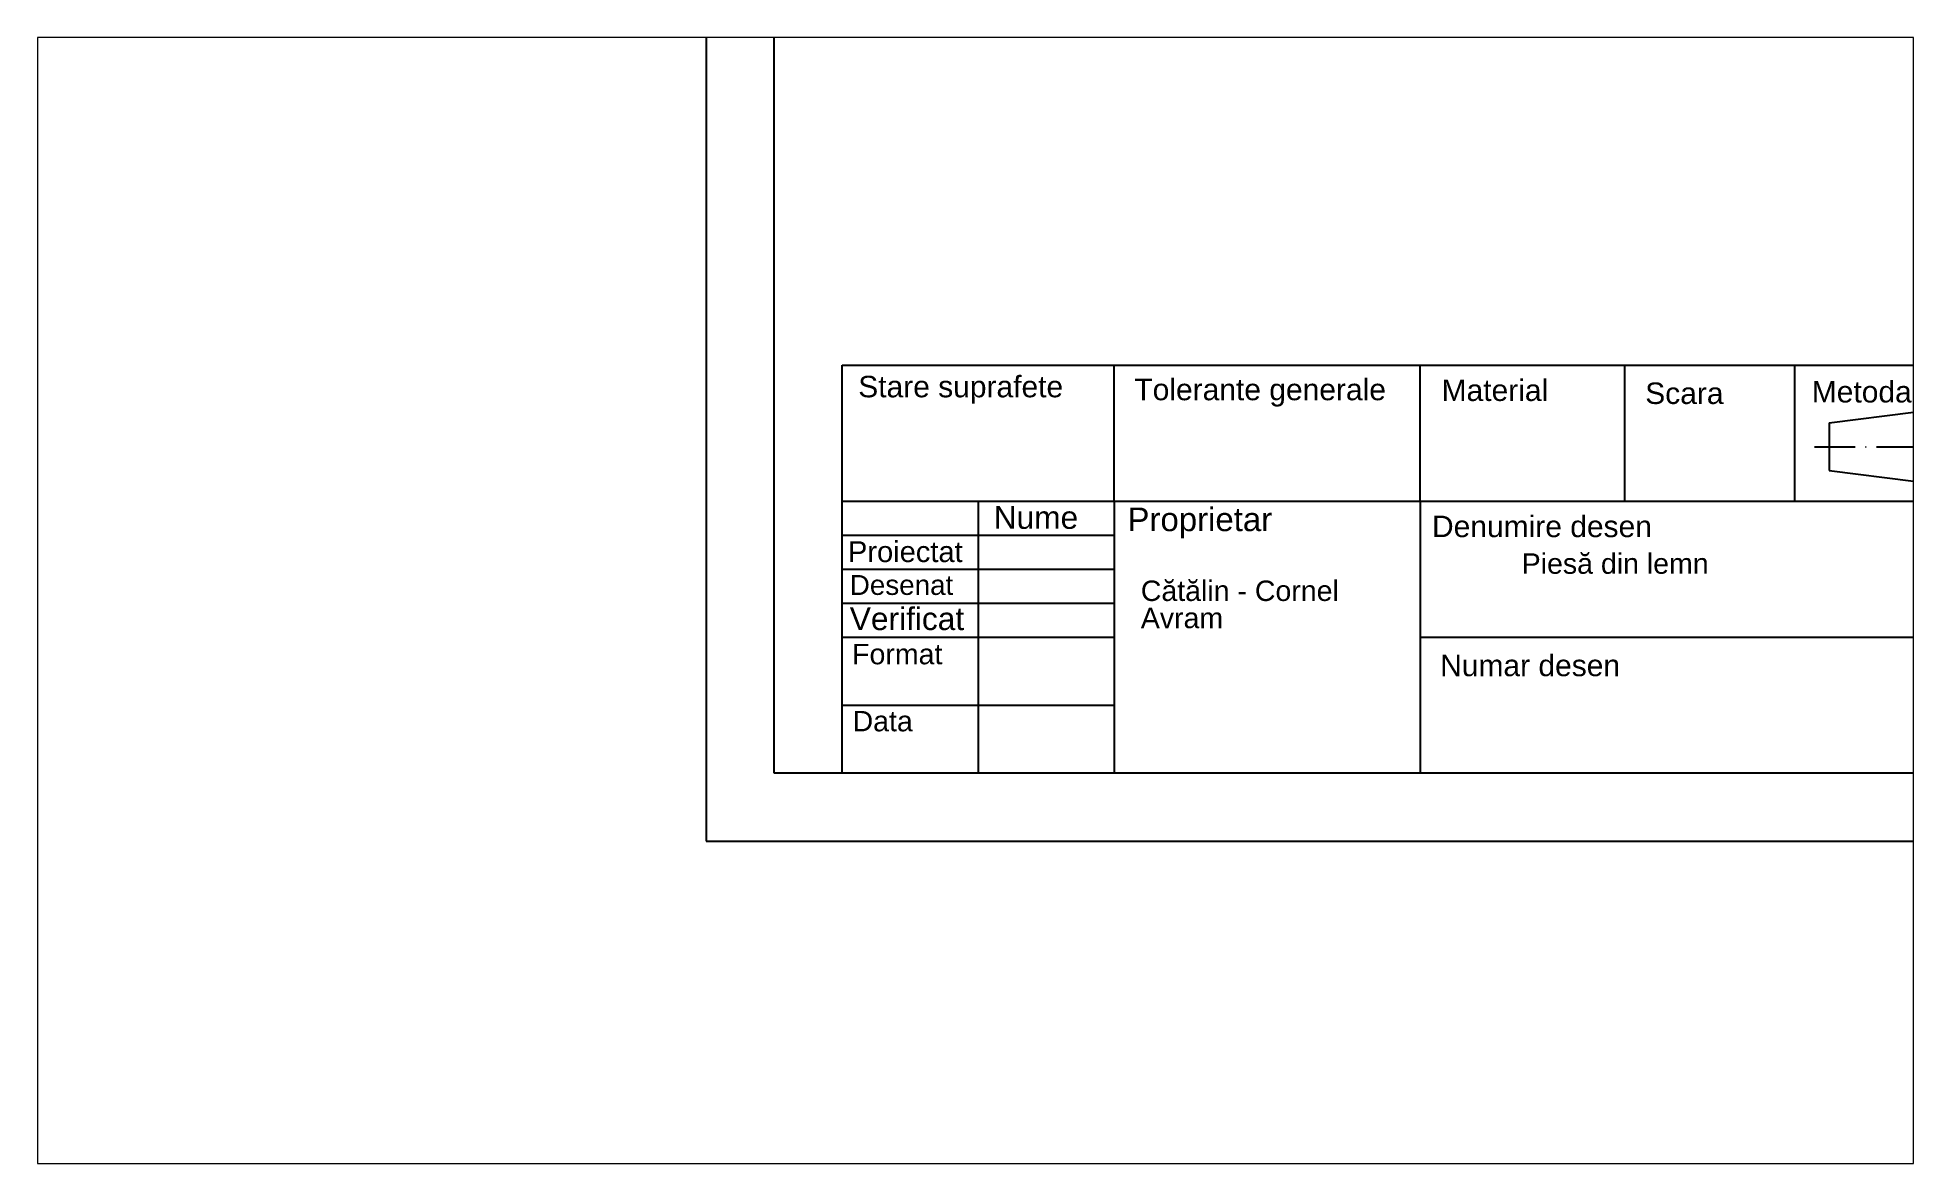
# Paper-space layout 'Layout1' of a CAD drawing. Header units: inches. Extents: x 1 to 277, y 1 to 166.
# The model-space entities are those that its viewports show. They can reach past a viewport. Long polylines and large blocks are cut down to what shows.
import ezdxf

# ---------------------------------------------------------------- set-up
doc = ezdxf.new("R2010")
doc.units = ezdxf.units.IN
doc.header["$MEASUREMENT"] = 0
doc.linetypes.add('ACAD_ISO10W100', pattern=[18, 12, -3, 0, -3])
doc.layers.add('Linie punctata', color=7, linetype='ACAD_ISO10W100')
doc.layers.add('ORB', color=7, linetype='Continuous', plot=False)
doc.styles.get("Standard").update_dxf_attribs({"font": 'arial.ttf'})

# ---------------------------------------------------------------- blocks, each defined once
blk = doc.blocks.new('Reprezentare_europeana')
for p, q in [((506.09, 167.5), (521.91, 169.5)), ((521.91, 169.5), (521.9, 158.5)), ((530, 170.03), (530, 157.98)), ((506.09, 167.5), (506.1, 160.5)), ((523.89, 164), (535.96, 164)), ((506.1, 160.5), (521.9, 158.5))]:
    blk.add_line(p, q)
for radius in [5.5, 3.5]:
    blk.add_circle((530.02, 164), radius)
at = {"layer": 'Linie punctata', "ltscale": 0.5}
blk.add_line((503.95, 164), (520.75, 164), dxfattribs=at)
blk = doc.blocks.new('Chenar')
for p, q in [((280.09, 394.69), (280.09, 97.69)), ((290.09, 107.69), (290.09, 384.69)), ((300.09, 107.69), (300.09, 167.69)), ((300.09, 167.69), (480.09, 167.69)), ((340.09, 147.69), (340.09, 167.69)), ((385.09, 147.69), (385.09, 167.69)), ((415.09, 167.69), (415.09, 147.69)), ((440.09, 167.69), (440.09, 147.69)), ((300.09, 147.69), (320.09, 147.69)), ((320.09, 147.69), (320.09, 107.69)), ((320.09, 147.69), (340.09, 147.69)), ((340.09, 147.69), (340.09, 107.69)), ((340.09, 147.69), (385.09, 147.69)), ((385.09, 147.69), (385.09, 107.69)), ((385.09, 147.69), (480.09, 147.69)), ((300.09, 142.69), (320.09, 142.69)), ((320.09, 142.69), (340.09, 142.69)), ((300.09, 137.69), (320.09, 137.69)), ((320.09, 137.69), (340.09, 137.69)), ((300.09, 132.69), (320.09, 132.69)), ((320.09, 132.69), (340.09, 132.69)), ((300.09, 127.69), (320.09, 127.69)), ((320.09, 127.69), (340.09, 127.69)), ((385.09, 127.69), (480.09, 127.69)), ((300.09, 117.69), (320.09, 117.69)), ((320.09, 117.69), (340.09, 117.69)), ((480.09, 107.69), (290.09, 107.69)), ((280.09, 97.69), (490.09, 97.69))]:
    blk.add_line(p, q)
blk.add_blockref('Reprezentare_europeana', (-60.9, -8.31))
for s, height, p in [('Stare suprafete', 3.1547, (302.45, 162.95)), ('Tolerante generale', 3.1547, (343.05, 162.52)), ('Material', 3.155, (388.22, 162.41)), ('Metoda proiectie', 3.1547, (442.65, 162.19)), ('Scara', 3.155, (418.16, 161.97)), ('Nume', 3.332, (322.37, 143.61)), ('Proprietar', 3.468, (342.04, 143.27)), ('Denumire desen', 3.1547, (386.81, 142.39)), ('Proiectat', 3.06, (300.94, 138.72)), ('Desenat', 2.924, (301.21, 133.89)), ('Verificat', 3.332, (301.21, 128.72)), ('Format', 3, (301.55, 123.69)), ('Numar desen', 3.1547, (388.01, 121.94)), ('Data', 3, (301.62, 113.83))]:
    blk.add_text(s, height=height).set_placement(p)
at = {"char_height": 3, "attachment_point": 1}
for s, width, insert in [('Pies{\\fArial|b0|i0|c238|p34;ă d}in{\\fArial|b0|i0|c238|p34; lemn}', 40, (400, 140)), ('C{\\fArial|b0|i0|c238|p34;ătălin - Cornel}', 30, (344, 136)), ('Avram', 20, (344, 132))]:
    blk.add_mtext_dynamic_manual_height_columns(s, width=width, gutter_width=1, heights=[0], dxfattribs=dict(at, insert=insert))

msp = doc.modelspace()

# ---------------------------------------------------------------- block references
msp.add_blockref('Chenar', (-280.089, -97.688))

psp = doc.layouts.get("Layout1")

# ---------------------------------------------------------------- viewports
at = {"layer": 'ORB'}
psp.add_viewport(center=(138.96, 83.59), size=(275.82, 165.5877), view_center_point=(39.601, 35.377), view_height=165.58769, dxfattribs=at)

doc.saveas('drawing.dxf')
